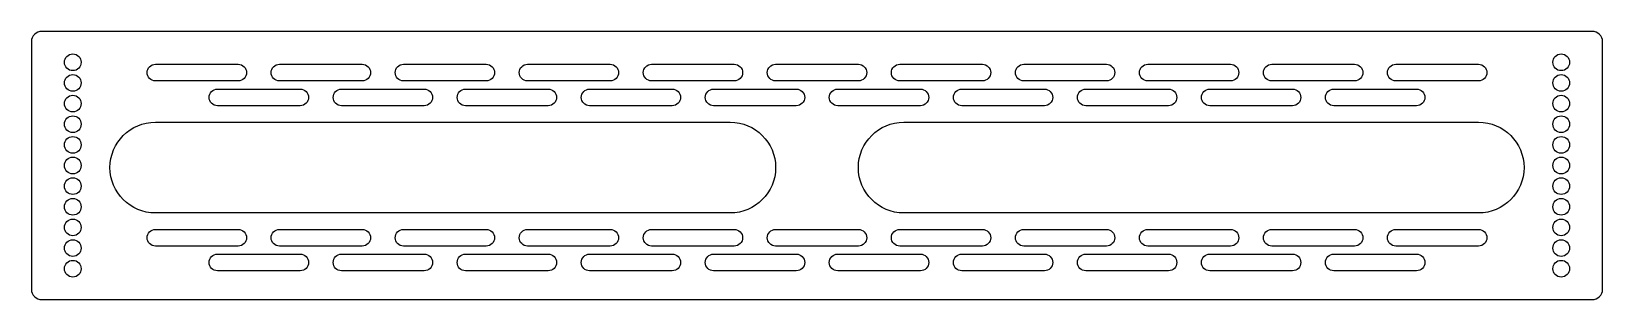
# Model space of a CAD drawing. Header units: inches. Extents: x -9.5 to 9.5, y -1.5 to 1.8.
import ezdxf

# ---------------------------------------------------------------- set-up
doc = ezdxf.new("R2010")
doc.units = ezdxf.units.IN
doc.header["$MEASUREMENT"] = 0

msp = doc.modelspace()

# ---------------------------------------------------------------- linework, layer by layer
for points in [[(-9.5, -1.375, 0.414214), (-9.375, -1.5), (9.375, -1.5, 0.414214), (9.5, -1.375), (9.5, 1.625, 0.414214), (9.375, 1.75), (-9.375, 1.75, 0.414214), (-9.5, 1.625)], [(-8, 1.351), (-7, 1.351, -1), (-7, 1.149), (-8, 1.149, -1)], [(-6.5, 1.149, -1), (-6.5, 1.351), (-5.5, 1.351, -1), (-5.5, 1.149)], [(-5, 1.351), (-4, 1.351, -1), (-4, 1.149), (-5, 1.149, -1)], [(-3.5, 1.351), (-2.5, 1.351, -1), (-2.5, 1.149), (-3.5, 1.149, -1)], [(-1, 1.351, -1), (-1, 1.149), (-2, 1.149, -1), (-2, 1.351)], [(0.5, 1.149), (-0.5, 1.149, -1), (-0.5, 1.351), (0.5, 1.351, -1)], [(1, 1.351), (2, 1.351, -1), (2, 1.149), (1, 1.149, -1)], [(3.5, 1.149), (2.5, 1.149, -1), (2.5, 1.351), (3.5, 1.351, -1)], [(5, 1.149), (4, 1.149, -1), (4, 1.351), (5, 1.351, -1)], [(6.5, 1.351, -1), (6.5, 1.149), (5.5, 1.149, -1), (5.5, 1.351)], [(7, 1.149, -1), (7, 1.351), (8, 1.351, -1), (8, 1.149)], [(-7.25, 1.051), (-6.25, 1.051, -1), (-6.25, 0.849), (-7.25, 0.849, -1)], [(-5.75, 0.849, -1), (-5.75, 1.051), (-4.75, 1.051, -1), (-4.75, 0.849)], [(-4.25, 1.051), (-3.25, 1.051, -1), (-3.25, 0.849), (-4.25, 0.849, -1)], [(-2.75, 0.849, -1), (-2.75, 1.051), (-1.75, 1.051, -1), (-1.75, 0.849)], [(-0.25, 0.849), (-1.25, 0.849, -1), (-1.25, 1.051), (-0.25, 1.051, -1)], [(0.25, 0.849, -1), (0.25, 1.051), (1.25, 1.051, -1), (1.25, 0.849)], [(1.75, 0.849, -1), (1.75, 1.051), (2.75, 1.051, -1), (2.75, 0.849)], [(4.25, 0.849), (3.25, 0.849, -1), (3.25, 1.051), (4.25, 1.051, -1)], [(5.75, 1.051, -1), (5.75, 0.849), (4.75, 0.849, -1), (4.75, 1.051)], [(6.25, 1.051), (7.25, 1.051, -1), (7.25, 0.849), (6.25, 0.849, -1)], [(-8, -0.45, -1), (-8, 0.65), (-1.05, 0.65, -1), (-1.05, -0.45)], [(1.05, 0.65), (8, 0.65, -1), (8, -0.45), (1.05, -0.45, -1)], [(-7, -0.851), (-8, -0.851, -1), (-8, -0.649), (-7, -0.649, -1)], [(-5.5, -0.851), (-6.5, -0.851, -1), (-6.5, -0.649), (-5.5, -0.649, -1)], [(-5, -0.649), (-4, -0.649, -1), (-4, -0.851), (-5, -0.851, -1)], [(-3.5, -0.851, -1), (-3.5, -0.649), (-2.5, -0.649, -1), (-2.5, -0.851)], [(-2, -0.851, -1), (-2, -0.649), (-1, -0.649, -1), (-1, -0.851)], [(0.5, -0.851), (-0.5, -0.851, -1), (-0.5, -0.649), (0.5, -0.649, -1)], [(2, -0.851), (1, -0.851, -1), (1, -0.649), (2, -0.649, -1)], [(3.5, -0.851), (2.5, -0.851, -1), (2.5, -0.649), (3.5, -0.649, -1)], [(5, -0.851), (4, -0.851, -1), (4, -0.649), (5, -0.649, -1)], [(5.5, -0.649), (6.5, -0.649, -1), (6.5, -0.851), (5.5, -0.851, -1)], [(8, -0.649, -1), (8, -0.851), (7, -0.851, -1), (7, -0.649)], [(-7.25, -0.949), (-6.25, -0.949, -1), (-6.25, -1.151), (-7.25, -1.151, -1)], [(-4.75, -1.151), (-5.75, -1.151, -1), (-5.75, -0.949), (-4.75, -0.949, -1)], [(-4.25, -0.949), (-3.25, -0.949, -1), (-3.25, -1.151), (-4.25, -1.151, -1)], [(-1.75, -0.949, -1), (-1.75, -1.151), (-2.75, -1.151, -1), (-2.75, -0.949)], [(-1.25, -0.949), (-0.25, -0.949, -1), (-0.25, -1.151), (-1.25, -1.151, -1)], [(0.25, -0.949), (1.25, -0.949, -1), (1.25, -1.151), (0.25, -1.151, -1)], [(2.75, -0.949, -1), (2.75, -1.151), (1.75, -1.151, -1), (1.75, -0.949)], [(4.25, -0.949, -1), (4.25, -1.151), (3.25, -1.151, -1), (3.25, -0.949)], [(4.75, -0.949), (5.75, -0.949, -1), (5.75, -1.151), (4.75, -1.151, -1)], [(6.25, -0.949), (7.25, -0.949, -1), (7.25, -1.151), (6.25, -1.151, -1)]]:
    msp.add_lwpolyline(points, format="xyb", close=True)
for centre in [(-9, 1.375), (9, 1.375), (-9, 1.125), (9, 1.125), (-9, 0.875), (9, 0.875), (-9, 0.625), (9, 0.625), (-9, 0.375), (9, 0.375), (-9, 0.125), (9, 0.125), (-9, -0.125), (9, -0.125), (-9, -0.375), (9, -0.375), (-9, -0.625), (9, -0.625), (-9, -0.875), (9, -0.875), (-9, -1.125), (9, -1.125)]:
    msp.add_circle(centre, 0.101)

doc.saveas('drawing.dxf')
